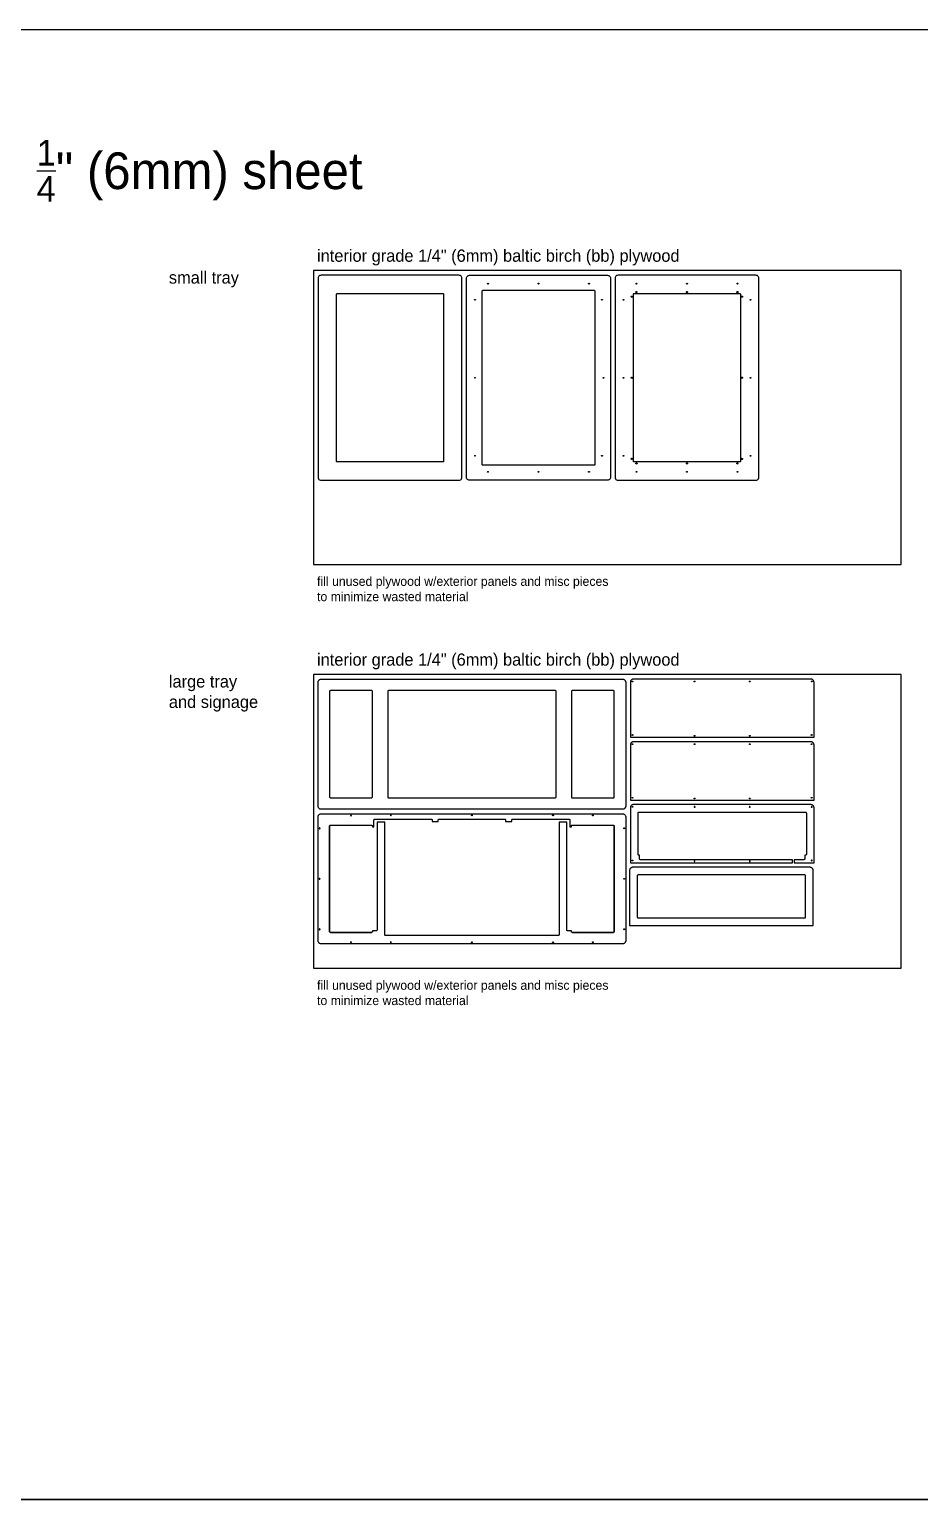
# Model space of a CAD drawing. Header units: inches. Extents: x -747 to 373, y -841 to -415.
# Drawn here: x -49 to 96.4, y -767.1 to -526.9 of the extents above; entities that cross this region are included whole.
import ezdxf

# ---------------------------------------------------------------- set-up
doc = ezdxf.new("R2010")
doc.units = ezdxf.units.IN
doc.header["$MEASUREMENT"] = 0
for name, color, linetype in [('T_ANNO', 6, 'Continuous'), ('T_CUT_HOLE_1_8_INCH', 1, 'Continuous'), ('T_CUT_HOLE_3_16_INCH', 2, 'Continuous'), ('T_CUT_THRU', 7, 'Continuous')]:
    doc.layers.add(name, color=color, linetype=linetype)

msp = doc.modelspace()

# ---------------------------------------------------------------- linework, layer by layer
for p, q in [((69.05, -567.06), (47.8, -567.06)), ((47.8, -600.56), (69.05, -600.56)), ((0.05, -657.06), (0.05, -674.31)), ((46.55, -674.31), (46.55, -657.06)), ((0.18, -674.44), (6.93, -674.44)), ((39.68, -674.44), (46.43, -674.44))]:
    msp.add_line(p, q)
for points in [[(47.05, -600.55), (47.18, -600.56), (69.68, -600.56), (69.8, -600.55), (69.93, -600.5), (70.03, -600.42), (70.11, -600.31), (70.16, -600.19), (70.18, -600.06), (70.18, -598.06), (70.18, -569.56), (70.18, -567.56), (70.16, -567.43), (70.11, -567.31), (70.03, -567.21), (69.93, -567.13), (69.8, -567.08), (69.68, -567.06), (47.18, -567.06), (47.05, -567.08), (46.93, -567.13), (46.82, -567.21), (46.74, -567.31), (46.69, -567.43), (46.68, -567.56), (46.68, -569.56), (46.68, -598.06), (46.68, -600.06), (46.69, -600.19), (46.74, -600.31), (46.82, -600.42), (46.93, -600.5)], [(-1.45, -654.3), (-1.52, -654.28), (-1.57, -654.25), (-1.63, -654.21), (-1.68, -654.17), (-1.72, -654.12), (-1.76, -654.06), (-1.79, -654), (-1.81, -653.94), (-1.82, -653.88), (-1.82, -653.81), (-1.82, -633.56), (-1.82, -633.5), (-1.81, -633.43), (-1.79, -633.37), (-1.76, -633.31), (-1.72, -633.26), (-1.68, -633.21), (-1.63, -633.17), (-1.57, -633.13), (-1.52, -633.1), (-1.45, -633.08), (-1.39, -633.07), (-1.32, -633.06), (8.93, -633.06), (37.68, -633.06), (47.93, -633.06), (47.99, -633.07), (48.05, -633.08), (48.12, -633.1), (48.18, -633.13), (48.23, -633.17), (48.28, -633.21), (48.32, -633.26), (48.36, -633.31), (48.39, -633.37), (48.41, -633.43), (48.42, -633.5), (48.43, -633.56), (48.43, -653.81), (48.42, -653.88), (48.41, -653.94), (48.39, -654), (48.36, -654.06), (48.32, -654.12), (48.28, -654.17), (48.23, -654.21), (48.18, -654.25), (48.12, -654.28), (48.05, -654.3), (47.99, -654.31), (47.93, -654.31), (37.68, -654.31), (37.05, -654.31), (8.93, -654.31), (-1.32, -654.31), (-1.39, -654.31)], [(79.18, -642.56), (79.18, -633.56), (79.17, -633.5), (79.16, -633.43), (79.14, -633.37), (79.11, -633.31), (79.07, -633.26), (79.03, -633.21), (78.98, -633.17), (78.93, -633.13), (78.87, -633.1), (78.8, -633.08), (78.74, -633.07), (78.68, -633.06), (49.68, -633.06), (49.61, -633.07), (49.55, -633.08), (49.48, -633.1), (49.43, -633.13), (49.37, -633.17), (49.32, -633.21), (49.28, -633.26), (49.24, -633.31), (49.21, -633.37), (49.19, -633.43), (49.18, -633.5), (49.18, -633.56), (49.18, -642.56)], [(79.18, -652.81), (79.18, -643.81), (79.17, -643.75), (79.16, -643.68), (79.14, -643.62), (79.11, -643.56), (79.07, -643.51), (79.03, -643.46), (78.98, -643.42), (78.93, -643.38), (78.87, -643.35), (78.8, -643.33), (78.74, -643.32), (78.68, -643.31), (49.68, -643.31), (49.61, -643.32), (49.55, -643.33), (49.48, -643.35), (49.43, -643.38), (49.37, -643.42), (49.32, -643.46), (49.28, -643.51), (49.24, -643.56), (49.21, -643.62), (49.19, -643.68), (49.18, -643.75), (49.18, -643.81), (49.18, -652.81)], [(47.99, -655.07), (48.05, -655.08), (48.12, -655.1), (48.18, -655.13), (48.23, -655.17), (48.28, -655.21), (48.32, -655.26), (48.36, -655.31), (48.39, -655.37), (48.41, -655.43), (48.42, -655.5), (48.43, -655.56), (48.43, -675.81), (48.42, -675.88), (48.41, -675.94), (48.39, -676), (48.36, -676.06), (48.32, -676.12), (48.28, -676.17), (48.23, -676.21), (48.18, -676.25), (48.12, -676.28), (48.05, -676.3), (47.99, -676.31), (47.93, -676.31), (36.05, -676.31), (10.55, -676.31), (-1.32, -676.31), (-1.39, -676.31), (-1.45, -676.3), (-1.52, -676.28), (-1.57, -676.25), (-1.63, -676.21), (-1.68, -676.17), (-1.72, -676.12), (-1.76, -676.06), (-1.79, -676), (-1.81, -675.94), (-1.82, -675.88), (-1.82, -675.81), (-1.82, -655.56), (-1.82, -655.5), (-1.81, -655.43), (-1.79, -655.37), (-1.76, -655.31), (-1.72, -655.26), (-1.68, -655.21), (-1.63, -655.17), (-1.57, -655.13), (-1.52, -655.1), (-1.45, -655.08), (-1.39, -655.07), (-1.32, -655.06), (10.55, -655.06), (36.05, -655.06), (47.93, -655.06)], [(79.05, -673.31), (79.05, -664.31), (79.05, -664.25), (79.03, -664.18), (79.01, -664.12), (78.98, -664.06), (78.95, -664.01), (78.9, -663.96), (78.85, -663.92), (78.8, -663.88), (78.74, -663.85), (78.68, -663.83), (78.62, -663.82), (78.55, -663.81), (49.55, -663.81), (49.48, -663.82), (49.42, -663.83), (49.36, -663.85), (49.3, -663.88), (49.25, -663.92), (49.2, -663.96), (49.15, -664.01), (49.12, -664.06), (49.09, -664.12), (49.07, -664.18), (49.05, -664.25), (49.05, -664.31), (49.05, -673.31)]]:
    msp.add_lwpolyline(points, close=True)
for points in [[(52.43, -662.56), (52.43, -662.56), (50.8, -662.56, -0.414214), (50.68, -662.44), (50.68, -661.81), (50.55, -661.81, -0.414214), (50.43, -661.69), (50.43, -654.94, -0.414214), (50.55, -654.81), (77.8, -654.81, -0.414214), (77.93, -654.94), (77.93, -661.69, -0.414214), (77.8, -661.81), (77.68, -661.81), (77.68, -662.44, -0.414214), (77.55, -662.56), (75.93, -662.56), (75.93, -663.06), (79.18, -663.06), (79.18, -654.06), (79.17, -654), (79.16, -653.93), (79.14, -653.87), (79.11, -653.81), (79.07, -653.76), (79.03, -653.71), (78.98, -653.67), (78.93, -653.63), (78.87, -653.6), (78.8, -653.58), (78.74, -653.57), (78.68, -653.56), (75.93, -653.56), (52.43, -653.56), (49.68, -653.56), (49.61, -653.57), (49.55, -653.58), (49.48, -653.6), (49.43, -653.63), (49.37, -653.67), (49.32, -653.71), (49.28, -653.76), (49.24, -653.81), (49.21, -653.87), (49.19, -653.93), (49.18, -654), (49.18, -654.06), (49.18, -663.06), (52.43, -663.06), (75.68, -663.06), (75.68, -662.56)], [(37.55, -656.44), (37.55, -674.81, -0.414214), (37.43, -674.94), (36.05, -674.94), (10.55, -674.94), (9.18, -674.94, -0.414214), (9.05, -674.81), (9.05, -656.44), (7.8, -656.44), (7.8, -674.06, -0.414214), (7.68, -674.19), (7.05, -674.19), (7.05, -674.31, -0.414214), (6.93, -674.44), (0.18, -674.44, -0.414214), (0.05, -674.31), (0.05, -657.06, -0.414214), (0.18, -656.94), (6.93, -656.94, -0.414214), (7.05, -657.06), (7.05, -657.19), (7.3, -657.19), (7.3, -656.06, -0.414214), (7.43, -655.94), (10.55, -655.94), (16.68, -655.94, -0.414214), (16.8, -656.06), (16.8, -656.31), (17.8, -656.31), (17.8, -656.06, -0.414214), (17.93, -655.94), (28.68, -655.94, -0.414214), (28.8, -656.06), (28.8, -656.31), (29.8, -656.31), (29.8, -656.06, -0.414214), (29.93, -655.94), (36.05, -655.94), (39.18, -655.94, -0.414214), (39.3, -656.06), (39.3, -657.19), (39.55, -657.19), (39.55, -657.06, -0.414214), (39.68, -656.94), (46.43, -656.94, -0.414214), (46.55, -657.06), (46.55, -674.31, -0.414214), (46.43, -674.44), (39.68, -674.44, -0.414214), (39.55, -674.31), (39.55, -674.19), (38.93, -674.19, -0.414214), (38.8, -674.06), (38.8, -656.44)], [(50.3, -665.19), (50.3, -671.94, 0.414214), (50.43, -672.06), (77.68, -672.06, 0.414214), (77.8, -671.94), (77.8, -665.19, 0.414214), (77.68, -665.06), (50.43, -665.06, 0.414214)]]:
    msp.add_lwpolyline(points, format="xyb", close=True)
at = {"layer": 'T_ANNO'}
for p, q in [((-666.26, -526.89), (372.7, -526.89)), ((-666.26, -767.12), (252.7, -767.12)), ((372.7, -767.12), (-666.26, -767.12))]:
    msp.add_line(p, q, dxfattribs=at)
for points in [[(-2.57, -614.31), (93.43, -614.31), (93.43, -566.31), (-2.57, -566.31)], [(-2.57, -680.31), (93.43, -680.31), (93.43, -632.31), (-2.57, -632.31)]]:
    msp.add_lwpolyline(points, close=True, dxfattribs=at)
at = {"layer": 'T_CUT_HOLE_1_8_INCH'}
for points in [[(25.98, -568.47), (25.97, -568.48), (25.96, -568.49), (25.95, -568.49), (25.94, -568.5), (25.93, -568.5), (25.92, -568.5), (25.91, -568.5), (25.9, -568.5), (25.89, -568.49), (25.88, -568.48), (25.87, -568.47), (25.87, -568.47), (25.86, -568.46), (25.86, -568.44), (25.86, -568.43), (25.86, -568.42), (25.87, -568.41), (25.87, -568.4), (25.88, -568.39), (25.89, -568.39), (25.9, -568.38), (25.91, -568.38), (25.92, -568.38), (25.93, -568.38), (25.94, -568.38), (25.95, -568.38), (25.96, -568.39), (25.97, -568.39), (25.98, -568.4), (25.98, -568.41), (25.99, -568.42), (25.99, -568.43), (25.99, -568.44), (25.99, -568.45), (25.98, -568.46)], [(34.24, -568.45), (34.23, -568.46), (34.23, -568.47), (34.22, -568.48), (34.22, -568.49), (34.21, -568.49), (34.2, -568.5), (34.19, -568.5), (34.18, -568.5), (34.16, -568.5), (34.15, -568.5), (34.14, -568.49), (34.14, -568.49), (34.13, -568.48), (34.12, -568.47), (34.12, -568.46), (34.11, -568.45), (34.11, -568.44), (34.11, -568.43), (34.12, -568.42), (34.12, -568.41), (34.13, -568.4), (34.14, -568.39), (34.14, -568.38), (34.15, -568.38), (34.16, -568.38), (34.18, -568.38), (34.19, -568.38), (34.2, -568.38), (34.21, -568.38), (34.22, -568.39), (34.22, -568.4), (34.23, -568.41), (34.23, -568.42), (34.24, -568.43), (34.24, -568.44)], [(42.44, -568.38), (42.45, -568.38), (42.46, -568.38), (42.47, -568.39), (42.47, -568.4), (42.48, -568.41), (42.48, -568.42), (42.49, -568.43), (42.49, -568.44), (42.49, -568.45), (42.48, -568.46), (42.48, -568.47), (42.47, -568.48), (42.47, -568.49), (42.46, -568.49), (42.45, -568.5), (42.44, -568.5), (42.43, -568.5), (42.41, -568.5), (42.4, -568.5), (42.39, -568.49), (42.39, -568.49), (42.38, -568.48), (42.37, -568.47), (42.37, -568.46), (42.36, -568.45), (42.36, -568.44), (42.36, -568.43), (42.37, -568.42), (42.37, -568.41), (42.38, -568.4), (42.39, -568.39), (42.39, -568.38), (42.4, -568.38), (42.41, -568.38), (42.43, -568.38)], [(50.22, -568.48), (50.21, -568.49), (50.2, -568.5), (50.19, -568.5), (50.18, -568.5), (50.17, -568.5), (50.16, -568.5), (50.15, -568.5), (50.14, -568.49), (50.13, -568.48), (50.12, -568.47), (50.12, -568.46), (50.11, -568.45), (50.11, -568.44), (50.11, -568.43), (50.11, -568.42), (50.12, -568.41), (50.12, -568.4), (50.13, -568.39), (50.14, -568.39), (50.15, -568.38), (50.16, -568.38), (50.17, -568.38), (50.18, -568.38), (50.19, -568.38), (50.2, -568.38), (50.21, -568.39), (50.22, -568.39), (50.23, -568.4), (50.23, -568.41), (50.24, -568.42), (50.24, -568.43), (50.24, -568.44), (50.24, -568.45), (50.23, -568.46), (50.23, -568.47)], [(58.48, -568.46), (58.48, -568.47), (58.48, -568.47), (58.47, -568.48), (58.47, -568.48), (58.47, -568.49), (58.46, -568.49), (58.46, -568.49), (58.45, -568.49), (58.45, -568.5), (58.44, -568.5), (58.44, -568.5), (58.43, -568.5), (58.43, -568.5), (58.42, -568.5), (58.41, -568.5), (58.41, -568.5), (58.4, -568.5), (58.4, -568.5), (58.39, -568.49), (58.39, -568.49), (58.39, -568.49), (58.38, -568.48), (58.38, -568.48), (58.37, -568.48), (58.37, -568.47), (58.37, -568.47), (58.37, -568.46), (58.37, -568.46), (58.36, -568.45), (58.36, -568.45), (58.36, -568.43), (58.36, -568.43), (58.36, -568.42), (58.37, -568.42), (58.37, -568.41), (58.37, -568.41), (58.37, -568.4), (58.38, -568.4), (58.38, -568.4), (58.39, -568.39), (58.39, -568.39), (58.39, -568.38), (58.4, -568.38), (58.4, -568.38), (58.41, -568.38), (58.41, -568.38), (58.42, -568.38), (58.43, -568.38), (58.44, -568.38), (58.44, -568.38), (58.45, -568.38), (58.45, -568.38), (58.46, -568.38), (58.46, -568.39), (58.47, -568.39), (58.47, -568.39), (58.47, -568.4), (58.48, -568.4), (58.48, -568.41), (58.48, -568.41), (58.48, -568.42), (58.49, -568.42), (58.49, -568.43), (58.49, -568.43), (58.49, -568.44), (58.49, -568.45), (58.49, -568.45), (58.48, -568.46)], [(66.63, -568.39), (66.64, -568.39), (66.65, -568.38), (66.66, -568.38), (66.67, -568.38), (66.68, -568.38), (66.69, -568.38), (66.7, -568.38), (66.71, -568.39), (66.72, -568.39), (66.73, -568.4), (66.73, -568.41), (66.74, -568.42), (66.74, -568.43), (66.74, -568.44), (66.74, -568.46), (66.73, -568.47), (66.73, -568.47), (66.72, -568.48), (66.71, -568.49), (66.7, -568.5), (66.69, -568.5), (66.68, -568.5), (66.67, -568.5), (66.66, -568.5), (66.65, -568.49), (66.64, -568.49), (66.63, -568.48), (66.62, -568.47), (66.62, -568.46), (66.61, -568.45), (66.61, -568.44), (66.61, -568.43), (66.62, -568.42), (66.62, -568.41), (66.62, -568.4)], [(23.75, -571.02), (23.76, -571.01), (23.78, -571), (23.79, -571), (23.81, -571), (23.83, -571.01), (23.84, -571.02), (23.85, -571.03), (23.86, -571.04), (23.86, -571.06), (23.86, -571.07), (23.86, -571.09), (23.85, -571.1), (23.84, -571.11), (23.82, -571.12), (23.81, -571.13), (23.79, -571.13), (23.77, -571.12), (23.76, -571.11), (23.75, -571.1), (23.74, -571.09), (23.74, -571.07), (23.74, -571.05), (23.74, -571.04)], [(44.49, -571.05), (44.5, -571.03), (44.51, -571.02), (44.52, -571.01), (44.53, -571), (44.55, -571), (44.57, -571), (44.58, -571.01), (44.59, -571.02), (44.6, -571.03), (44.61, -571.05), (44.61, -571.06), (44.61, -571.08), (44.6, -571.09), (44.59, -571.11), (44.58, -571.12), (44.57, -571.12), (44.55, -571.13), (44.53, -571.12), (44.52, -571.12), (44.51, -571.11), (44.5, -571.09), (44.49, -571.08), (44.49, -571.06)], [(48.1, -571.09), (48.09, -571.11), (48.08, -571.12), (48.07, -571.12), (48.05, -571.13), (48.03, -571.12), (48.02, -571.12), (48.01, -571.11), (48, -571.09), (47.99, -571.08), (47.99, -571.06), (47.99, -571.05), (48, -571.03), (48.01, -571.02), (48.02, -571.01), (48.03, -571), (48.05, -571), (48.07, -571), (48.08, -571.01), (48.09, -571.02), (48.1, -571.03), (48.11, -571.05), (48.11, -571.06), (48.11, -571.08)], [(68.74, -571.07), (68.74, -571.05), (68.74, -571.03), (68.75, -571.02), (68.77, -571.01), (68.78, -571), (68.8, -571), (68.81, -571), (68.83, -571.01), (68.84, -571.02), (68.85, -571.03), (68.86, -571.04), (68.86, -571.06), (68.86, -571.08), (68.86, -571.09), (68.85, -571.11), (68.83, -571.12), (68.82, -571.12), (68.8, -571.13), (68.79, -571.12), (68.77, -571.12), (68.76, -571.11), (68.75, -571.1), (68.74, -571.08)], [(23.78, -583.87), (23.77, -583.87), (23.76, -583.86), (23.75, -583.84), (23.74, -583.83), (23.74, -583.81), (23.74, -583.8), (23.75, -583.78), (23.76, -583.77), (23.77, -583.76), (23.78, -583.75), (23.8, -583.75), (23.82, -583.75), (23.83, -583.76), (23.84, -583.77), (23.85, -583.78), (23.86, -583.8), (23.86, -583.81), (23.86, -583.83), (23.85, -583.84), (23.84, -583.86), (23.83, -583.87), (23.82, -583.87), (23.8, -583.88)], [(44.78, -583.87), (44.77, -583.87), (44.76, -583.86), (44.75, -583.84), (44.74, -583.83), (44.74, -583.81), (44.74, -583.8), (44.75, -583.78), (44.76, -583.77), (44.77, -583.76), (44.78, -583.75), (44.8, -583.75), (44.82, -583.75), (44.83, -583.76), (44.84, -583.77), (44.85, -583.78), (44.86, -583.8), (44.86, -583.81), (44.86, -583.83), (44.85, -583.84), (44.84, -583.86), (44.83, -583.87), (44.82, -583.87), (44.8, -583.88)], [(48.11, -583.82), (48.11, -583.84), (48.1, -583.85), (48.09, -583.86), (48.07, -583.87), (48.06, -583.88), (48.04, -583.87), (48.02, -583.87), (48.01, -583.86), (48, -583.85), (47.99, -583.83), (47.99, -583.82), (47.99, -583.8), (47.99, -583.79), (48, -583.77), (48.01, -583.76), (48.03, -583.75), (48.05, -583.75), (48.06, -583.75), (48.08, -583.76), (48.09, -583.77), (48.1, -583.78), (48.11, -583.79), (48.11, -583.81)], [(68.74, -583.8), (68.74, -583.79), (68.75, -583.77), (68.76, -583.76), (68.78, -583.75), (68.8, -583.75), (68.81, -583.75), (68.83, -583.76), (68.84, -583.77), (68.85, -583.78), (68.86, -583.79), (68.86, -583.81), (68.86, -583.82), (68.86, -583.84), (68.85, -583.85), (68.84, -583.86), (68.82, -583.87), (68.81, -583.88), (68.79, -583.87), (68.77, -583.87), (68.76, -583.86), (68.75, -583.85), (68.74, -583.83), (68.74, -583.82)], [(23.86, -596.58), (23.85, -596.59), (23.84, -596.61), (23.83, -596.62), (23.82, -596.62), (23.8, -596.63), (23.78, -596.62), (23.77, -596.62), (23.76, -596.61), (23.75, -596.59), (23.74, -596.58), (23.74, -596.56), (23.74, -596.55), (23.75, -596.53), (23.76, -596.52), (23.77, -596.51), (23.78, -596.5), (23.8, -596.5), (23.82, -596.5), (23.83, -596.51), (23.84, -596.52), (23.85, -596.53), (23.86, -596.55), (23.86, -596.56)], [(44.6, -596.6), (44.59, -596.61), (44.57, -596.62), (44.56, -596.63), (44.54, -596.63), (44.52, -596.62), (44.51, -596.61), (44.5, -596.6), (44.49, -596.59), (44.49, -596.57), (44.49, -596.55), (44.49, -596.54), (44.5, -596.52), (44.51, -596.51), (44.53, -596.5), (44.54, -596.5), (44.56, -596.5), (44.58, -596.51), (44.59, -596.52), (44.6, -596.53), (44.61, -596.54), (44.61, -596.56), (44.61, -596.57), (44.61, -596.59)], [(48.11, -596.56), (48.11, -596.58), (48.11, -596.59), (48.1, -596.61), (48.08, -596.62), (48.07, -596.62), (48.05, -596.63), (48.04, -596.62), (48.02, -596.62), (48.01, -596.61), (48, -596.6), (47.99, -596.58), (47.99, -596.57), (47.99, -596.55), (47.99, -596.53), (48, -596.52), (48.02, -596.51), (48.03, -596.5), (48.05, -596.5), (48.06, -596.5), (48.08, -596.51), (48.09, -596.52), (48.1, -596.53), (48.11, -596.54)], [(68.75, -596.53), (68.76, -596.52), (68.77, -596.51), (68.78, -596.5), (68.8, -596.5), (68.82, -596.5), (68.83, -596.51), (68.84, -596.52), (68.85, -596.53), (68.86, -596.55), (68.86, -596.56), (68.86, -596.58), (68.85, -596.59), (68.84, -596.61), (68.83, -596.62), (68.82, -596.62), (68.8, -596.63), (68.78, -596.62), (68.77, -596.62), (68.76, -596.61), (68.75, -596.59), (68.74, -596.58), (68.74, -596.56), (68.74, -596.55)], [(25.91, -599.25), (25.9, -599.25), (25.89, -599.24), (25.89, -599.24), (25.88, -599.23), (25.87, -599.22), (25.87, -599.21), (25.86, -599.2), (25.86, -599.19), (25.86, -599.18), (25.87, -599.17), (25.87, -599.16), (25.88, -599.15), (25.89, -599.14), (25.89, -599.13), (25.9, -599.13), (25.91, -599.13), (25.93, -599.13), (25.94, -599.13), (25.95, -599.13), (25.96, -599.13), (25.97, -599.14), (25.97, -599.15), (25.98, -599.16), (25.98, -599.17), (25.99, -599.18), (25.99, -599.19), (25.99, -599.2), (25.98, -599.21), (25.98, -599.22), (25.97, -599.23), (25.97, -599.24), (25.96, -599.24), (25.95, -599.25), (25.94, -599.25), (25.93, -599.25)], [(34.11, -599.18), (34.12, -599.17), (34.12, -599.16), (34.13, -599.15), (34.14, -599.14), (34.14, -599.13), (34.15, -599.13), (34.16, -599.13), (34.18, -599.13), (34.19, -599.13), (34.2, -599.13), (34.21, -599.13), (34.22, -599.14), (34.22, -599.15), (34.23, -599.16), (34.23, -599.17), (34.24, -599.18), (34.24, -599.19), (34.24, -599.2), (34.23, -599.21), (34.23, -599.22), (34.22, -599.23), (34.22, -599.24), (34.21, -599.24), (34.2, -599.25), (34.19, -599.25), (34.18, -599.25), (34.16, -599.25), (34.15, -599.25), (34.14, -599.24), (34.14, -599.24), (34.13, -599.23), (34.12, -599.22), (34.12, -599.21), (34.11, -599.2), (34.11, -599.19)], [(42.37, -599.15), (42.38, -599.14), (42.39, -599.14), (42.4, -599.13), (42.41, -599.13), (42.42, -599.13), (42.43, -599.13), (42.44, -599.13), (42.45, -599.13), (42.46, -599.14), (42.47, -599.14), (42.48, -599.15), (42.48, -599.16), (42.49, -599.17), (42.49, -599.18), (42.49, -599.19), (42.49, -599.2), (42.48, -599.21), (42.48, -599.22), (42.47, -599.23), (42.46, -599.24), (42.45, -599.24), (42.44, -599.25), (42.43, -599.25), (42.42, -599.25), (42.41, -599.25), (42.4, -599.25), (42.39, -599.24), (42.38, -599.23), (42.37, -599.22), (42.37, -599.22), (42.36, -599.21), (42.36, -599.19), (42.36, -599.18), (42.36, -599.17), (42.37, -599.16)], [(50.22, -599.23), (50.21, -599.24), (50.2, -599.25), (50.19, -599.25), (50.18, -599.25), (50.17, -599.25), (50.16, -599.25), (50.15, -599.24), (50.14, -599.24), (50.13, -599.23), (50.12, -599.22), (50.12, -599.21), (50.11, -599.2), (50.11, -599.19), (50.11, -599.18), (50.12, -599.17), (50.12, -599.16), (50.12, -599.15), (50.13, -599.14), (50.14, -599.14), (50.15, -599.13), (50.16, -599.13), (50.17, -599.13), (50.18, -599.13), (50.19, -599.13), (50.2, -599.13), (50.21, -599.14), (50.22, -599.14), (50.23, -599.15), (50.23, -599.16), (50.24, -599.17), (50.24, -599.18), (50.24, -599.19), (50.24, -599.21), (50.23, -599.22), (50.23, -599.22)], [(58.37, -599.16), (58.37, -599.16), (58.37, -599.15), (58.38, -599.15), (58.38, -599.15), (58.39, -599.14), (58.39, -599.14), (58.39, -599.13), (58.4, -599.13), (58.4, -599.13), (58.41, -599.13), (58.41, -599.13), (58.42, -599.13), (58.43, -599.13), (58.43, -599.13), (58.44, -599.13), (58.44, -599.13), (58.45, -599.13), (58.45, -599.13), (58.46, -599.13), (58.46, -599.14), (58.47, -599.14), (58.47, -599.14), (58.47, -599.15), (58.48, -599.15), (58.48, -599.16), (58.48, -599.16), (58.48, -599.17), (58.49, -599.17), (58.49, -599.18), (58.49, -599.18), (58.49, -599.19), (58.49, -599.2), (58.49, -599.2), (58.48, -599.21), (58.48, -599.21), (58.48, -599.22), (58.48, -599.22), (58.47, -599.23), (58.47, -599.23), (58.47, -599.24), (58.46, -599.24), (58.46, -599.24), (58.45, -599.24), (58.45, -599.25), (58.44, -599.25), (58.44, -599.25), (58.43, -599.25), (58.42, -599.25), (58.41, -599.25), (58.41, -599.25), (58.4, -599.25), (58.4, -599.25), (58.39, -599.24), (58.39, -599.24), (58.39, -599.24), (58.38, -599.23), (58.38, -599.23), (58.37, -599.23), (58.37, -599.22), (58.37, -599.22), (58.37, -599.21), (58.37, -599.21), (58.36, -599.2), (58.36, -599.2), (58.36, -599.18), (58.36, -599.18), (58.36, -599.17), (58.37, -599.17)], [(66.63, -599.14), (66.64, -599.14), (66.65, -599.13), (66.66, -599.13), (66.67, -599.13), (66.68, -599.13), (66.69, -599.13), (66.7, -599.13), (66.71, -599.14), (66.72, -599.14), (66.73, -599.15), (66.73, -599.16), (66.74, -599.17), (66.74, -599.18), (66.74, -599.19), (66.74, -599.2), (66.73, -599.21), (66.73, -599.22), (66.72, -599.23), (66.71, -599.24), (66.7, -599.25), (66.69, -599.25), (66.68, -599.25), (66.67, -599.25), (66.66, -599.25), (66.65, -599.25), (66.64, -599.24), (66.63, -599.23), (66.62, -599.22), (66.62, -599.21), (66.61, -599.2), (66.61, -599.19), (66.61, -599.18), (66.61, -599.17), (66.62, -599.16), (66.62, -599.15)], [(49.59, -633.49), (49.58, -633.49), (49.56, -633.5), (49.55, -633.5), (49.53, -633.5), (49.51, -633.49), (49.5, -633.48), (49.49, -633.47), (49.49, -633.45), (49.49, -633.43), (49.49, -633.42), (49.5, -633.4), (49.51, -633.39), (49.52, -633.38), (49.54, -633.38), (49.56, -633.38), (49.57, -633.38), (49.59, -633.39), (49.6, -633.4), (49.61, -633.41), (49.61, -633.43), (49.61, -633.44), (49.61, -633.46), (49.6, -633.47)], [(59.71, -633.49), (59.7, -633.5), (59.68, -633.5), (59.67, -633.5), (59.65, -633.5), (59.64, -633.49), (59.63, -633.48), (59.62, -633.46), (59.61, -633.45), (59.61, -633.43), (59.62, -633.41), (59.63, -633.4), (59.64, -633.39), (59.65, -633.38), (59.67, -633.38), (59.68, -633.38), (59.7, -633.38), (59.71, -633.39), (59.73, -633.4), (59.73, -633.41), (59.74, -633.43), (59.74, -633.45), (59.73, -633.46), (59.72, -633.48)], [(68.73, -633.46), (68.73, -633.47), (68.71, -633.49), (68.7, -633.5), (68.69, -633.5), (68.67, -633.5), (68.65, -633.5), (68.64, -633.49), (68.63, -633.48), (68.62, -633.46), (68.61, -633.45), (68.61, -633.43), (68.62, -633.42), (68.62, -633.4), (68.64, -633.39), (68.65, -633.38), (68.67, -633.38), (68.68, -633.38), (68.7, -633.38), (68.71, -633.39), (68.72, -633.4), (68.73, -633.41), (68.74, -633.43), (68.74, -633.44)], [(78.74, -633.47), (78.74, -633.45), (78.74, -633.43), (78.74, -633.42), (78.75, -633.4), (78.76, -633.39), (78.77, -633.38), (78.79, -633.38), (78.8, -633.38), (78.82, -633.38), (78.83, -633.39), (78.85, -633.4), (78.86, -633.41), (78.86, -633.43), (78.86, -633.44), (78.86, -633.46), (78.85, -633.47), (78.84, -633.49), (78.83, -633.49), (78.81, -633.5), (78.8, -633.5), (78.78, -633.5), (78.77, -633.49), (78.75, -633.48)], [(49.53, -642.25), (49.52, -642.24), (49.51, -642.23), (49.5, -642.22), (49.49, -642.2), (49.49, -642.19), (49.49, -642.17), (49.5, -642.16), (49.51, -642.14), (49.52, -642.13), (49.53, -642.13), (49.55, -642.13), (49.57, -642.13), (49.58, -642.13), (49.59, -642.14), (49.6, -642.16), (49.61, -642.17), (49.61, -642.19), (49.61, -642.2), (49.6, -642.22), (49.59, -642.23), (49.58, -642.24), (49.57, -642.25), (49.55, -642.25)], [(49.59, -643.74), (49.58, -643.74), (49.56, -643.75), (49.55, -643.75), (49.53, -643.75), (49.51, -643.74), (49.5, -643.73), (49.49, -643.72), (49.49, -643.7), (49.49, -643.68), (49.49, -643.67), (49.5, -643.65), (49.51, -643.64), (49.52, -643.63), (49.54, -643.63), (49.56, -643.63), (49.57, -643.63), (49.59, -643.64), (49.6, -643.65), (49.61, -643.66), (49.61, -643.68), (49.61, -643.69), (49.61, -643.71), (49.6, -643.72)], [(59.74, -642.33), (59.73, -642.34), (59.72, -642.36), (59.71, -642.37), (59.69, -642.37), (59.68, -642.38), (59.66, -642.37), (59.64, -642.37), (59.63, -642.36), (59.62, -642.34), (59.61, -642.33), (59.61, -642.31), (59.61, -642.3), (59.62, -642.28), (59.63, -642.27), (59.64, -642.26), (59.66, -642.25), (59.68, -642.25), (59.69, -642.25), (59.71, -642.26), (59.72, -642.27), (59.73, -642.28), (59.74, -642.3), (59.74, -642.31)], [(59.71, -643.74), (59.7, -643.75), (59.68, -643.75), (59.67, -643.75), (59.65, -643.75), (59.64, -643.74), (59.63, -643.73), (59.62, -643.71), (59.61, -643.7), (59.61, -643.68), (59.62, -643.66), (59.63, -643.65), (59.64, -643.64), (59.65, -643.63), (59.67, -643.63), (59.68, -643.63), (59.7, -643.63), (59.71, -643.64), (59.73, -643.65), (59.73, -643.66), (59.74, -643.68), (59.74, -643.7), (59.73, -643.71), (59.72, -643.73)], [(68.74, -642.33), (68.73, -642.34), (68.72, -642.36), (68.71, -642.37), (68.69, -642.37), (68.68, -642.38), (68.66, -642.37), (68.64, -642.37), (68.63, -642.36), (68.62, -642.34), (68.61, -642.33), (68.61, -642.31), (68.61, -642.3), (68.62, -642.28), (68.63, -642.27), (68.64, -642.26), (68.66, -642.25), (68.68, -642.25), (68.69, -642.25), (68.71, -642.26), (68.72, -642.27), (68.73, -642.28), (68.74, -642.3), (68.74, -642.31)], [(68.73, -643.71), (68.73, -643.72), (68.71, -643.74), (68.7, -643.75), (68.69, -643.75), (68.67, -643.75), (68.65, -643.75), (68.64, -643.74), (68.63, -643.73), (68.62, -643.71), (68.61, -643.7), (68.61, -643.68), (68.62, -643.67), (68.62, -643.65), (68.64, -643.64), (68.65, -643.63), (68.67, -643.63), (68.68, -643.63), (68.7, -643.63), (68.71, -643.64), (68.72, -643.65), (68.73, -643.66), (68.74, -643.68), (68.74, -643.69)], [(78.81, -642.25), (78.79, -642.25), (78.78, -642.25), (78.76, -642.24), (78.75, -642.23), (78.74, -642.21), (78.74, -642.2), (78.74, -642.18), (78.74, -642.17), (78.75, -642.15), (78.76, -642.14), (78.77, -642.13), (78.79, -642.13), (78.81, -642.13), (78.82, -642.13), (78.84, -642.14), (78.85, -642.15), (78.86, -642.16), (78.86, -642.18), (78.86, -642.19), (78.86, -642.21), (78.85, -642.22), (78.84, -642.24), (78.83, -642.25)], [(78.74, -643.72), (78.74, -643.7), (78.74, -643.68), (78.74, -643.67), (78.75, -643.65), (78.76, -643.64), (78.77, -643.63), (78.79, -643.63), (78.8, -643.63), (78.82, -643.63), (78.83, -643.64), (78.85, -643.65), (78.86, -643.66), (78.86, -643.68), (78.86, -643.69), (78.86, -643.71), (78.85, -643.72), (78.84, -643.74), (78.83, -643.74), (78.81, -643.75), (78.8, -643.75), (78.78, -643.75), (78.77, -643.74), (78.75, -643.73)], [(49.53, -652.5), (49.52, -652.49), (49.51, -652.48), (49.5, -652.47), (49.49, -652.45), (49.49, -652.44), (49.49, -652.42), (49.5, -652.41), (49.51, -652.39), (49.52, -652.38), (49.53, -652.38), (49.55, -652.38), (49.57, -652.38), (49.58, -652.38), (49.59, -652.39), (49.6, -652.41), (49.61, -652.42), (49.61, -652.44), (49.61, -652.45), (49.6, -652.47), (49.59, -652.48), (49.58, -652.49), (49.57, -652.5), (49.55, -652.5)], [(59.74, -652.58), (59.73, -652.59), (59.72, -652.61), (59.71, -652.62), (59.69, -652.62), (59.68, -652.63), (59.66, -652.62), (59.64, -652.62), (59.63, -652.61), (59.62, -652.59), (59.61, -652.58), (59.61, -652.56), (59.61, -652.55), (59.62, -652.53), (59.63, -652.52), (59.64, -652.51), (59.66, -652.5), (59.68, -652.5), (59.69, -652.5), (59.71, -652.51), (59.72, -652.52), (59.73, -652.53), (59.74, -652.55), (59.74, -652.56)], [(68.74, -652.58), (68.73, -652.59), (68.72, -652.61), (68.71, -652.62), (68.69, -652.62), (68.68, -652.63), (68.66, -652.62), (68.64, -652.62), (68.63, -652.61), (68.62, -652.59), (68.61, -652.58), (68.61, -652.56), (68.61, -652.55), (68.62, -652.53), (68.63, -652.52), (68.64, -652.51), (68.66, -652.5), (68.68, -652.5), (68.69, -652.5), (68.71, -652.51), (68.72, -652.52), (68.73, -652.53), (68.74, -652.55), (68.74, -652.56)], [(78.81, -652.5), (78.79, -652.5), (78.78, -652.5), (78.76, -652.49), (78.75, -652.48), (78.74, -652.46), (78.74, -652.45), (78.74, -652.43), (78.74, -652.42), (78.75, -652.4), (78.76, -652.39), (78.77, -652.38), (78.79, -652.38), (78.81, -652.38), (78.82, -652.38), (78.84, -652.39), (78.85, -652.4), (78.86, -652.41), (78.86, -652.43), (78.86, -652.44), (78.86, -652.46), (78.85, -652.47), (78.84, -652.49), (78.83, -652.5)], [(3.49, -655.31), (3.49, -655.33), (3.5, -655.35), (3.51, -655.36), (3.52, -655.37), (3.54, -655.37), (3.55, -655.38), (3.57, -655.37), (3.58, -655.37), (3.6, -655.36), (3.6, -655.34), (3.61, -655.33), (3.61, -655.31), (3.61, -655.3), (3.6, -655.28), (3.59, -655.27), (3.58, -655.26), (3.57, -655.25), (3.55, -655.25), (3.53, -655.25), (3.52, -655.26), (3.51, -655.27), (3.5, -655.28), (3.49, -655.3)], [(10.04, -655.38), (10.06, -655.38), (10.08, -655.37), (10.09, -655.36), (10.1, -655.35), (10.11, -655.34), (10.11, -655.32), (10.11, -655.3), (10.11, -655.29), (10.1, -655.27), (10.09, -655.26), (10.07, -655.25), (10.06, -655.25), (10.04, -655.25), (10.02, -655.26), (10.01, -655.27), (10, -655.28), (9.99, -655.29), (9.99, -655.31), (9.99, -655.32), (9.99, -655.34), (10, -655.35), (10.01, -655.36), (10.03, -655.37)], [(23.34, -655.36), (23.33, -655.37), (23.32, -655.37), (23.3, -655.38), (23.28, -655.37), (23.27, -655.37), (23.26, -655.36), (23.25, -655.34), (23.24, -655.33), (23.24, -655.31), (23.24, -655.3), (23.25, -655.28), (23.26, -655.27), (23.27, -655.26), (23.28, -655.25), (23.3, -655.25), (23.32, -655.25), (23.33, -655.26), (23.34, -655.27), (23.35, -655.28), (23.36, -655.3), (23.36, -655.31), (23.36, -655.33), (23.35, -655.34)], [(36.56, -655.38), (36.54, -655.38), (36.52, -655.37), (36.51, -655.36), (36.5, -655.35), (36.49, -655.34), (36.49, -655.32), (36.49, -655.3), (36.49, -655.29), (36.5, -655.27), (36.51, -655.26), (36.53, -655.25), (36.54, -655.25), (36.56, -655.25), (36.58, -655.26), (36.59, -655.27), (36.6, -655.28), (36.61, -655.29), (36.61, -655.31), (36.61, -655.32), (36.61, -655.34), (36.6, -655.35), (36.59, -655.36), (36.57, -655.37)], [(43.11, -655.31), (43.11, -655.33), (43.1, -655.35), (43.09, -655.36), (43.08, -655.37), (43.07, -655.37), (43.05, -655.38), (43.03, -655.37), (43.02, -655.37), (43.01, -655.36), (43, -655.34), (42.99, -655.33), (42.99, -655.31), (42.99, -655.3), (43, -655.28), (43.01, -655.27), (43.02, -655.26), (43.04, -655.25), (43.05, -655.25), (43.07, -655.25), (43.08, -655.26), (43.1, -655.27), (43.1, -655.28), (43.11, -655.3)], [(49.49, -653.96), (49.49, -653.95), (49.49, -653.93), (49.49, -653.91), (49.5, -653.9), (49.51, -653.89), (49.53, -653.88), (49.54, -653.88), (49.56, -653.88), (49.57, -653.88), (49.59, -653.89), (49.6, -653.9), (49.61, -653.92), (49.61, -653.93), (49.61, -653.95), (49.61, -653.96), (49.6, -653.98), (49.59, -653.99), (49.57, -654), (49.56, -654), (49.54, -654), (49.53, -654), (49.51, -653.99), (49.5, -653.98)], [(59.72, -653.9), (59.71, -653.89), (59.69, -653.88), (59.68, -653.88), (59.66, -653.88), (59.65, -653.88), (59.63, -653.89), (59.62, -653.91), (59.62, -653.92), (59.61, -653.94), (59.61, -653.95), (59.62, -653.97), (59.63, -653.98), (59.64, -653.99), (59.66, -654), (59.67, -654), (59.69, -654), (59.71, -653.99), (59.72, -653.98), (59.73, -653.97), (59.74, -653.96), (59.74, -653.94), (59.74, -653.92), (59.73, -653.91)], [(68.69, -654), (68.7, -654), (68.71, -653.99), (68.73, -653.98), (68.73, -653.96), (68.74, -653.94), (68.74, -653.93), (68.73, -653.91), (68.72, -653.9), (68.71, -653.89), (68.7, -653.88), (68.68, -653.88), (68.67, -653.88), (68.65, -653.88), (68.64, -653.89), (68.62, -653.9), (68.62, -653.92), (68.61, -653.93), (68.61, -653.95), (68.62, -653.96), (68.63, -653.98), (68.64, -653.99), (68.65, -654), (68.67, -654)], [(78.86, -653.96), (78.86, -653.95), (78.86, -653.93), (78.86, -653.91), (78.85, -653.9), (78.84, -653.89), (78.82, -653.88), (78.81, -653.88), (78.79, -653.88), (78.78, -653.88), (78.76, -653.89), (78.75, -653.9), (78.74, -653.92), (78.74, -653.93), (78.74, -653.95), (78.74, -653.96), (78.75, -653.98), (78.76, -653.99), (78.78, -654), (78.79, -654), (78.81, -654), (78.82, -654), (78.84, -653.99), (78.85, -653.98)], [(-1.61, -657.49), (-1.59, -657.5), (-1.57, -657.5), (-1.56, -657.5), (-1.54, -657.49), (-1.53, -657.48), (-1.52, -657.47), (-1.51, -657.45), (-1.51, -657.44), (-1.51, -657.42), (-1.52, -657.41), (-1.53, -657.39), (-1.54, -657.38), (-1.56, -657.38), (-1.58, -657.38), (-1.59, -657.38), (-1.61, -657.38), (-1.62, -657.39), (-1.63, -657.41), (-1.64, -657.42), (-1.64, -657.44), (-1.64, -657.45), (-1.63, -657.47), (-1.62, -657.48)], [(48.21, -657.49), (48.19, -657.5), (48.17, -657.5), (48.16, -657.5), (48.14, -657.49), (48.13, -657.48), (48.12, -657.47), (48.11, -657.45), (48.11, -657.44), (48.11, -657.42), (48.12, -657.41), (48.13, -657.39), (48.14, -657.38), (48.16, -657.38), (48.18, -657.38), (48.19, -657.38), (48.21, -657.38), (48.22, -657.39), (48.23, -657.41), (48.24, -657.42), (48.24, -657.44), (48.24, -657.45), (48.23, -657.47), (48.22, -657.48)], [(49.52, -662.75), (49.51, -662.74), (49.5, -662.73), (49.49, -662.71), (49.49, -662.69), (49.49, -662.68), (49.49, -662.66), (49.5, -662.65), (49.51, -662.64), (49.53, -662.63), (49.54, -662.63), (49.56, -662.63), (49.58, -662.63), (49.59, -662.64), (49.6, -662.65), (49.61, -662.67), (49.61, -662.68), (49.61, -662.7), (49.61, -662.71), (49.6, -662.73), (49.59, -662.74), (49.57, -662.75), (49.56, -662.75), (49.54, -662.75)], [(59.71, -662.76), (59.69, -662.76), (59.68, -662.75), (59.66, -662.76), (59.65, -662.76), (59.64, -662.77), (59.63, -662.78), (59.62, -662.8), (59.62, -662.81), (59.62, -662.83), (59.62, -662.84), (59.63, -662.85), (59.64, -662.86), (59.66, -662.87), (59.67, -662.87), (59.69, -662.87), (59.7, -662.87), (59.72, -662.86), (59.73, -662.85), (59.73, -662.83), (59.73, -662.82), (59.73, -662.8), (59.73, -662.79), (59.72, -662.77)], [(68.64, -662.87), (68.66, -662.87), (68.68, -662.88), (68.69, -662.87), (68.71, -662.87), (68.72, -662.86), (68.73, -662.84), (68.74, -662.83), (68.74, -662.81), (68.74, -662.8), (68.73, -662.78), (68.72, -662.77), (68.71, -662.76), (68.69, -662.75), (68.67, -662.75), (68.66, -662.75), (68.64, -662.76), (68.63, -662.77), (68.62, -662.78), (68.61, -662.8), (68.61, -662.81), (68.62, -662.83), (68.62, -662.85), (68.63, -662.86)], [(78.83, -662.75), (78.84, -662.74), (78.85, -662.73), (78.86, -662.71), (78.86, -662.69), (78.86, -662.68), (78.86, -662.66), (78.85, -662.65), (78.84, -662.64), (78.82, -662.63), (78.81, -662.63), (78.79, -662.63), (78.77, -662.63), (78.76, -662.64), (78.75, -662.65), (78.74, -662.67), (78.74, -662.68), (78.74, -662.7), (78.74, -662.71), (78.75, -662.73), (78.76, -662.74), (78.78, -662.75), (78.79, -662.75), (78.81, -662.75)], [(-1.61, -665.74), (-1.59, -665.75), (-1.58, -665.75), (-1.56, -665.75), (-1.55, -665.74), (-1.53, -665.73), (-1.52, -665.72), (-1.52, -665.71), (-1.51, -665.69), (-1.51, -665.67), (-1.52, -665.66), (-1.53, -665.65), (-1.54, -665.64), (-1.56, -665.63), (-1.57, -665.63), (-1.59, -665.63), (-1.6, -665.63), (-1.62, -665.64), (-1.63, -665.66), (-1.63, -665.67), (-1.64, -665.69), (-1.64, -665.7), (-1.63, -665.72), (-1.62, -665.73)], [(48.21, -665.74), (48.19, -665.75), (48.18, -665.75), (48.16, -665.75), (48.15, -665.74), (48.13, -665.73), (48.12, -665.72), (48.12, -665.71), (48.11, -665.69), (48.11, -665.67), (48.12, -665.66), (48.13, -665.65), (48.14, -665.64), (48.16, -665.63), (48.17, -665.63), (48.19, -665.63), (48.2, -665.63), (48.22, -665.64), (48.23, -665.66), (48.23, -665.67), (48.24, -665.69), (48.24, -665.7), (48.23, -665.72), (48.22, -665.73)], [(-1.54, -673.99), (-1.53, -673.98), (-1.52, -673.97), (-1.51, -673.95), (-1.51, -673.94), (-1.51, -673.92), (-1.52, -673.91), (-1.53, -673.89), (-1.54, -673.88), (-1.56, -673.88), (-1.57, -673.88), (-1.59, -673.88), (-1.61, -673.88), (-1.62, -673.89), (-1.63, -673.91), (-1.64, -673.92), (-1.64, -673.94), (-1.64, -673.95), (-1.63, -673.97), (-1.62, -673.98), (-1.61, -673.99), (-1.59, -674), (-1.57, -674), (-1.56, -674)], [(48.14, -673.99), (48.13, -673.98), (48.12, -673.97), (48.11, -673.95), (48.11, -673.94), (48.11, -673.92), (48.12, -673.91), (48.13, -673.89), (48.14, -673.88), (48.16, -673.88), (48.18, -673.88), (48.19, -673.88), (48.21, -673.88), (48.22, -673.89), (48.23, -673.91), (48.24, -673.92), (48.24, -673.94), (48.24, -673.95), (48.23, -673.97), (48.22, -673.98), (48.21, -673.99), (48.19, -674), (48.18, -674), (48.16, -674)], [(3.5, -676.1), (3.52, -676.12), (3.53, -676.12), (3.55, -676.13), (3.56, -676.12), (3.58, -676.12), (3.59, -676.11), (3.6, -676.1), (3.61, -676.08), (3.61, -676.07), (3.61, -676.05), (3.61, -676.04), (3.6, -676.02), (3.59, -676.01), (3.57, -676), (3.55, -676), (3.54, -676), (3.52, -676.01), (3.51, -676.02), (3.5, -676.03), (3.49, -676.04), (3.49, -676.06), (3.49, -676.08), (3.49, -676.09)], [(10.1, -676.09), (10.11, -676.08), (10.11, -676.06), (10.11, -676.05), (10.1, -676.03), (10.09, -676.02), (10.08, -676.01), (10.07, -676), (10.05, -676), (10.03, -676), (10.02, -676.01), (10.01, -676.02), (10, -676.03), (9.99, -676.05), (9.99, -676.06), (9.99, -676.08), (10, -676.09), (10.01, -676.11), (10.02, -676.12), (10.03, -676.12), (10.05, -676.13), (10.07, -676.12), (10.08, -676.12), (10.09, -676.11)], [(23.35, -676.09), (23.34, -676.11), (23.33, -676.12), (23.32, -676.12), (23.3, -676.13), (23.28, -676.12), (23.27, -676.12), (23.26, -676.11), (23.25, -676.09), (23.24, -676.08), (23.24, -676.06), (23.24, -676.05), (23.25, -676.03), (23.26, -676.02), (23.27, -676.01), (23.28, -676), (23.3, -676), (23.32, -676), (23.33, -676.01), (23.34, -676.02), (23.35, -676.03), (23.36, -676.05), (23.36, -676.06), (23.36, -676.08)], [(36.5, -676.09), (36.49, -676.08), (36.49, -676.06), (36.49, -676.05), (36.5, -676.03), (36.51, -676.02), (36.52, -676.01), (36.53, -676), (36.55, -676), (36.57, -676), (36.58, -676.01), (36.59, -676.02), (36.6, -676.03), (36.61, -676.05), (36.61, -676.06), (36.61, -676.08), (36.6, -676.09), (36.59, -676.11), (36.58, -676.12), (36.57, -676.12), (36.55, -676.13), (36.53, -676.12), (36.52, -676.12), (36.51, -676.11)], [(43.1, -676.1), (43.09, -676.12), (43.07, -676.12), (43.05, -676.13), (43.04, -676.12), (43.02, -676.12), (43.01, -676.11), (43, -676.1), (42.99, -676.08), (42.99, -676.07), (42.99, -676.05), (42.99, -676.04), (43, -676.02), (43.02, -676.01), (43.03, -676), (43.05, -676), (43.06, -676), (43.08, -676.01), (43.09, -676.02), (43.1, -676.03), (43.11, -676.04), (43.11, -676.06), (43.11, -676.08), (43.11, -676.09)]]:
    msp.add_lwpolyline(points, close=True, dxfattribs=at)
at = {"layer": 'T_CUT_HOLE_3_16_INCH'}
for points in [[(49.39, -570.48), (49.42, -570.47), (49.44, -570.47), (49.47, -570.48), (49.49, -570.49), (49.5, -570.51), (49.51, -570.53), (49.52, -570.56), (49.52, -570.58), (49.51, -570.6), (49.5, -570.62), (49.48, -570.64), (49.46, -570.65), (49.43, -570.66), (49.41, -570.66), (49.38, -570.65), (49.36, -570.63), (49.35, -570.62), (49.34, -570.59), (49.33, -570.57), (49.33, -570.55), (49.34, -570.52), (49.35, -570.5), (49.37, -570.49)], [(50.2, -569.9), (50.18, -569.91), (50.16, -569.91), (50.13, -569.9), (50.11, -569.88), (50.1, -569.87), (50.09, -569.84), (50.08, -569.82), (50.08, -569.79), (50.09, -569.77), (50.11, -569.75), (50.12, -569.74), (50.15, -569.72), (50.17, -569.72), (50.19, -569.72), (50.22, -569.73), (50.24, -569.74), (50.25, -569.76), (50.26, -569.78), (50.27, -569.81), (50.27, -569.83), (50.26, -569.86), (50.25, -569.88), (50.23, -569.89)], [(58.4, -569.72), (58.43, -569.72), (58.45, -569.72), (58.47, -569.73), (58.49, -569.75), (58.51, -569.77), (58.52, -569.79), (58.52, -569.81), (58.52, -569.84), (58.51, -569.86), (58.49, -569.88), (58.47, -569.9), (58.45, -569.9), (58.42, -569.91), (58.4, -569.9), (58.38, -569.89), (58.36, -569.88), (58.34, -569.86), (58.33, -569.84), (58.33, -569.81), (58.33, -569.79), (58.34, -569.77), (58.36, -569.75), (58.38, -569.73)], [(66.74, -569.88), (66.72, -569.9), (66.7, -569.9), (66.67, -569.91), (66.65, -569.9), (66.63, -569.89), (66.61, -569.88), (66.59, -569.86), (66.58, -569.84), (66.58, -569.81), (66.58, -569.79), (66.59, -569.77), (66.61, -569.75), (66.63, -569.73), (66.65, -569.72), (66.68, -569.72), (66.7, -569.72), (66.72, -569.73), (66.74, -569.75), (66.76, -569.77), (66.77, -569.79), (66.77, -569.81), (66.77, -569.84), (66.76, -569.86)], [(67.33, -570.57), (67.33, -570.54), (67.34, -570.52), (67.36, -570.5), (67.38, -570.48), (67.4, -570.47), (67.42, -570.47), (67.45, -570.47), (67.47, -570.48), (67.49, -570.5), (67.51, -570.52), (67.52, -570.54), (67.52, -570.56), (67.52, -570.59), (67.51, -570.61), (67.49, -570.63), (67.47, -570.64), (67.45, -570.65), (67.43, -570.66), (67.4, -570.65), (67.38, -570.65), (67.36, -570.63), (67.34, -570.61), (67.34, -570.59)], [(49.52, -583.82), (49.52, -583.84), (49.51, -583.86), (49.49, -583.88), (49.47, -583.9), (49.45, -583.9), (49.42, -583.91), (49.4, -583.9), (49.38, -583.89), (49.36, -583.88), (49.34, -583.86), (49.33, -583.84), (49.33, -583.81), (49.34, -583.79), (49.35, -583.76), (49.36, -583.75), (49.38, -583.73), (49.4, -583.72), (49.43, -583.72), (49.45, -583.72), (49.47, -583.73), (49.49, -583.75), (49.51, -583.77), (49.52, -583.79)], [(67.33, -583.81), (67.34, -583.79), (67.35, -583.76), (67.36, -583.75), (67.38, -583.73), (67.4, -583.72), (67.43, -583.72), (67.45, -583.72), (67.47, -583.73), (67.49, -583.75), (67.51, -583.77), (67.52, -583.79), (67.52, -583.82), (67.52, -583.84), (67.51, -583.86), (67.49, -583.88), (67.47, -583.9), (67.45, -583.9), (67.42, -583.91), (67.4, -583.9), (67.38, -583.89), (67.36, -583.88), (67.34, -583.86), (67.33, -583.84)], [(49.52, -597.06), (49.52, -597.09), (49.51, -597.11), (49.49, -597.13), (49.47, -597.14), (49.45, -597.15), (49.43, -597.16), (49.4, -597.15), (49.38, -597.15), (49.36, -597.13), (49.34, -597.11), (49.34, -597.09), (49.33, -597.07), (49.33, -597.04), (49.34, -597.02), (49.36, -597), (49.38, -596.98), (49.4, -596.97), (49.42, -596.97), (49.45, -596.97), (49.47, -596.98), (49.49, -597), (49.51, -597.02), (49.52, -597.04)], [(50.11, -597.75), (50.13, -597.73), (50.15, -597.72), (50.18, -597.72), (50.2, -597.72), (50.22, -597.73), (50.24, -597.75), (50.26, -597.77), (50.27, -597.79), (50.27, -597.81), (50.27, -597.84), (50.26, -597.86), (50.24, -597.88), (50.22, -597.9), (50.2, -597.9), (50.17, -597.91), (50.15, -597.9), (50.13, -597.89), (50.11, -597.88), (50.09, -597.86), (50.08, -597.84), (50.08, -597.81), (50.08, -597.79), (50.09, -597.77)], [(58.45, -597.9), (58.42, -597.91), (58.4, -597.9), (58.38, -597.89), (58.36, -597.88), (58.34, -597.86), (58.33, -597.84), (58.33, -597.81), (58.33, -597.79), (58.34, -597.77), (58.36, -597.75), (58.38, -597.73), (58.4, -597.72), (58.43, -597.72), (58.45, -597.72), (58.47, -597.73), (58.49, -597.75), (58.51, -597.77), (58.52, -597.79), (58.52, -597.81), (58.52, -597.84), (58.51, -597.86), (58.49, -597.88), (58.47, -597.9)], [(66.65, -597.72), (66.67, -597.72), (66.69, -597.72), (66.72, -597.73), (66.74, -597.74), (66.75, -597.76), (66.76, -597.78), (66.77, -597.81), (66.77, -597.83), (66.76, -597.86), (66.75, -597.88), (66.73, -597.89), (66.7, -597.9), (66.68, -597.91), (66.66, -597.91), (66.63, -597.9), (66.61, -597.88), (66.6, -597.87), (66.59, -597.84), (66.58, -597.82), (66.58, -597.79), (66.59, -597.77), (66.61, -597.75), (66.62, -597.74)], [(67.46, -597.15), (67.43, -597.16), (67.41, -597.16), (67.38, -597.15), (67.36, -597.13), (67.35, -597.12), (67.34, -597.09), (67.33, -597.07), (67.33, -597.05), (67.34, -597.02), (67.35, -597), (67.37, -596.99), (67.39, -596.98), (67.42, -596.97), (67.44, -596.97), (67.47, -596.98), (67.49, -596.99), (67.5, -597.01), (67.51, -597.03), (67.52, -597.06), (67.52, -597.08), (67.51, -597.1), (67.5, -597.12), (67.48, -597.14)]]:
    msp.add_lwpolyline(points, close=True, dxfattribs=at)
at = {"layer": 'T_CUT_THRU'}
for points in [[(-1.32, -567.06), (-1.45, -567.08), (-1.57, -567.13), (-1.68, -567.21), (-1.76, -567.31), (-1.81, -567.43), (-1.82, -567.56), (-1.82, -570.06), (-1.82, -597.56), (-1.82, -600.06), (-1.81, -600.19), (-1.76, -600.31), (-1.68, -600.42), (-1.57, -600.5), (-1.45, -600.55), (-1.32, -600.56), (21.18, -600.56), (21.3, -600.55), (21.43, -600.5), (21.53, -600.42), (21.61, -600.31), (21.66, -600.19), (21.68, -600.06), (21.68, -597.56), (21.68, -570.06), (21.68, -567.56), (21.66, -567.43), (21.61, -567.31), (21.53, -567.21), (21.43, -567.13), (21.3, -567.08), (21.18, -567.06)], [(22.43, -571.56), (22.43, -567.56), (22.44, -567.43), (22.49, -567.31), (22.57, -567.21), (22.68, -567.13), (22.8, -567.08), (22.93, -567.06), (45.43, -567.06), (45.55, -567.08), (45.68, -567.13), (45.78, -567.21), (45.86, -567.31), (45.91, -567.43), (45.93, -567.56), (45.93, -571.56), (45.93, -596.06), (45.93, -600.06), (45.91, -600.19), (45.86, -600.31), (45.78, -600.42), (45.68, -600.5), (45.55, -600.55), (45.43, -600.56), (22.93, -600.56), (22.8, -600.55), (22.68, -600.5), (22.57, -600.42), (22.49, -600.31), (22.44, -600.19), (22.43, -600.06), (22.43, -596.06)]]:
    msp.add_lwpolyline(points, close=True, dxfattribs=at)
for points in [[(1.3, -570.06), (18.55, -570.06, -0.414214), (18.68, -570.19), (18.68, -597.44, -0.414214), (18.55, -597.56), (1.3, -597.56, -0.414214), (1.18, -597.44), (1.18, -570.19, -0.414214)], [(24.93, -596.06), (24.93, -596.06), (24.93, -597.94, 0.414214), (25.05, -598.06), (43.3, -598.06, 0.414214), (43.43, -597.94), (43.43, -596.06), (43.43, -571.56), (43.43, -571.56), (43.43, -569.69, 0.414214), (43.3, -569.56), (25.05, -569.56, 0.414214), (24.93, -569.69), (24.93, -571.56)], [(67.18, -570.19), (67.18, -597.44, -0.414214), (67.05, -597.56), (49.8, -597.56, -0.414214), (49.68, -597.44), (49.68, -570.19, -0.414214), (49.8, -570.06), (67.05, -570.06, -0.414214)], [(0.05, -635.06), (0.05, -652.31, 0.414214), (0.18, -652.44), (6.93, -652.44, 0.414214), (7.05, -652.31), (7.05, -635.06, 0.414214), (6.93, -634.94), (0.18, -634.94, 0.414214)], [(37.05, -635.06, 0.414214), (36.93, -634.94), (9.68, -634.94, 0.414214), (9.55, -635.06), (9.55, -652.31, 0.414214), (9.68, -652.44), (36.93, -652.44, 0.414214), (37.05, -652.31)], [(39.68, -652.44), (46.43, -652.44, 0.414214), (46.55, -652.31), (46.55, -635.06, 0.414214), (46.43, -634.94), (39.68, -634.94, 0.414214), (39.55, -635.06), (39.55, -652.31, 0.414214)]]:
    msp.add_lwpolyline(points, format="xyb", close=True, dxfattribs=at)

# ---------------------------------------------------------------- texts
at = {"layer": 'T_ANNO', "attachment_point": 1}
for s, width, heights, insert, char_height in [('\\A1;{\\H0.7x;\\S1/4;\\H1.4286x;"} (6mm) sheet', 147.7661, [11.6], (-47.79, -544.95), 6), ('\\A1;interior grade 1/4" (6mm) baltic birch (bb) plywood ', 97.9339, [0], (-2, -562.86), 2), ('small tray', 30.657, [0], (-26.2, -566.43), 2), ('\\A1;fill unused plywood w/exterior panels and misc pieces\\Pto minimize wasted material', 89.8199, [7.91], (-2, -616.32), 1.5), ('\\A1;interior grade 1/4" (6mm) baltic birch (bb) plywood ', 97.9339, [0], (-2, -628.86), 2), ('large tray\\Pand signage', 30.657, [0], (-26.2, -632.43), 2), ('\\A1;fill unused plywood w/exterior panels and misc pieces\\Pto minimize wasted material', 93.8915, [12.84], (-2, -682.32), 1.5)]:
    msp.add_mtext_dynamic_manual_height_columns(s, width=width, gutter_width=50, heights=heights, dxfattribs=dict(at, insert=insert, char_height=char_height))

doc.saveas('drawing.dxf')
